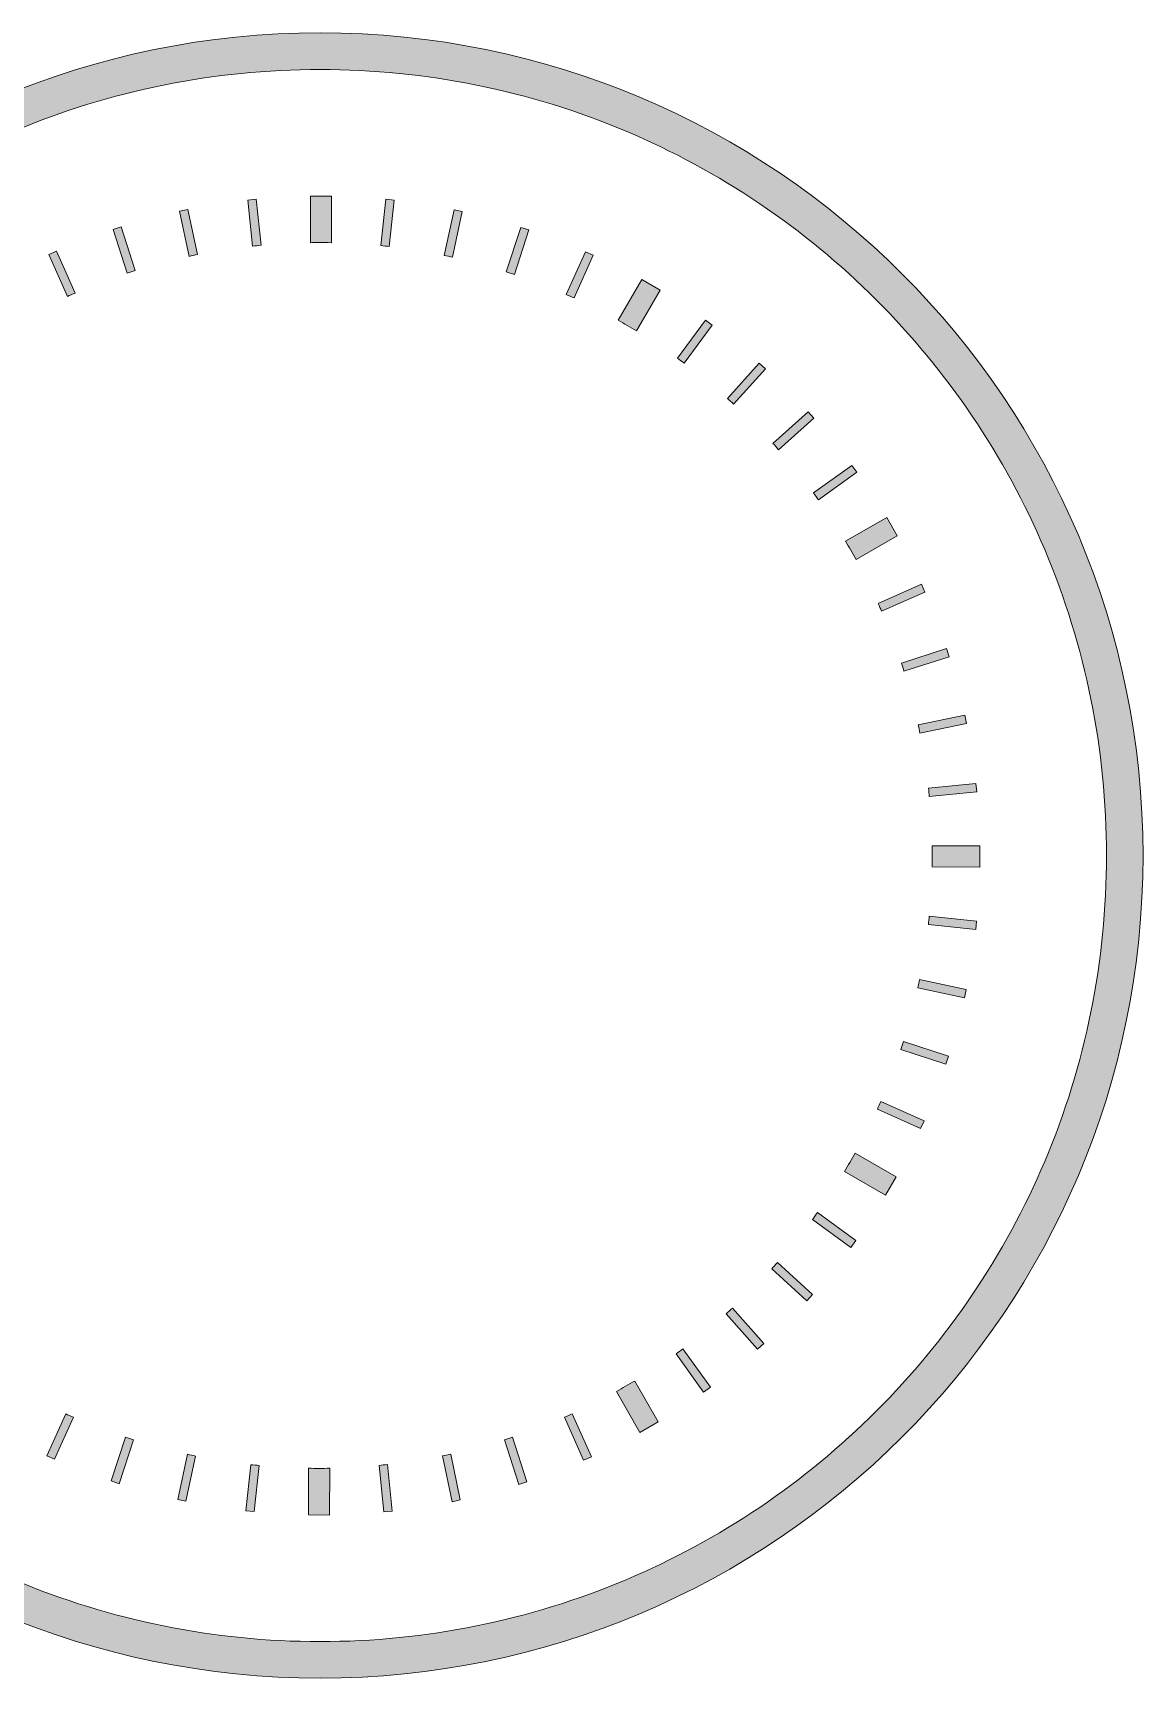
# Model space of a CAD drawing. Extents: x -499 to 2280, y -2495 to 848.
# Drawn here: x 1532 to 2255, y -273 to 798 of the extents above; entities that cross this region are included whole.
import ezdxf

# ---------------------------------------------------------------- set-up
doc = ezdxf.new("R2010")
doc.units = 0
doc.header["$MEASUREMENT"] = 0
doc.layers.add('Layer 1', color=7, linetype='Continuous', lineweight=0)

# ---------------------------------------------------------------- blocks, each defined once
blk = doc.blocks.new('Block_0')
at = {"layer": 'Layer 1', "true_color": 0x333333, "transparency": 33554687}
h = blk.add_hatch(color=250, dxfattribs=at)
h.dxf.hatch_style = 2
edge = h.paths.add_edge_path()
edge.add_spline(control_points=[(1681, 659.8), (1681, 659.8), (1677.9, 689.9), (1677.9, 689.9), (1677.9, 689.9), (1672.4, 689.3), (1672.4, 689.3), (1672.4, 689.3), (1675.5, 659.3), (1675.5, 659.3), (1677.3, 659.5), (1679.1, 659.6), (1681, 659.8)], knot_values=[0, 0, 0, 0, 1, 1, 1, 2, 2, 2, 3, 3, 3, 4, 4, 4, 4], degree=3, periodic=0)
h = blk.add_hatch(color=250, dxfattribs=at)
h.dxf.hatch_style = 2
edge = h.paths.add_edge_path()
edge.add_spline(control_points=[(1718.7, 661.6), (1721.4, 661.6), (1724.1, 661.6), (1726.8, 661.5), (1726.8, 661.5), (1726.9, 691.9), (1726.9, 691.9), (1726.9, 691.9), (1713.2, 691.9), (1713.2, 691.9), (1713.2, 691.9), (1713.1, 661.5), (1713.1, 661.5), (1714.9, 661.6), (1716.8, 661.6), (1718.7, 661.6)], knot_values=[0, 0, 0, 0, 1, 1, 1, 2, 2, 2, 3, 3, 3, 4, 4, 4, 5, 5, 5, 5], degree=3, periodic=0)
h = blk.add_hatch(color=250, dxfattribs=at)
h.dxf.hatch_style = 2
edge = h.paths.add_edge_path()
edge.add_spline(control_points=[(1764.4, 659), (1764.4, 659), (1767.7, 689.2), (1767.7, 689.2), (1767.7, 689.2), (1762.2, 689.8), (1762.2, 689.8), (1762.2, 689.8), (1758.9, 659.6), (1758.9, 659.6), (1760.8, 659.4), (1762.6, 659.2), (1764.4, 659)], knot_values=[0, 0, 0, 0, 1, 1, 1, 2, 2, 2, 3, 3, 3, 4, 4, 4, 4], degree=3, periodic=0)
h = blk.add_hatch(color=250, dxfattribs=at)
h.dxf.hatch_style = 2
edge = h.paths.add_edge_path()
edge.add_spline(control_points=[(1639.6, 653.8), (1639.6, 653.8), (1633.4, 683.2), (1633.4, 683.2), (1633.4, 683.2), (1628, 682.1), (1628, 682.1), (1628, 682.1), (1634.2, 652.6), (1634.2, 652.6), (1636, 653), (1637.8, 653.4), (1639.6, 653.8)], knot_values=[0, 0, 0, 0, 1, 1, 1, 2, 2, 2, 3, 3, 3, 4, 4, 4, 4], degree=3, periodic=0)
h = blk.add_hatch(color=250, dxfattribs=at)
h.dxf.hatch_style = 2
edge = h.paths.add_edge_path()
edge.add_spline(control_points=[(1805.6, 652.1), (1805.6, 652.1), (1812, 681.8), (1812, 681.8), (1812, 681.8), (1806.6, 682.9), (1806.6, 682.9), (1806.6, 682.9), (1800.2, 653.2), (1800.2, 653.2), (1802, 652.9), (1803.8, 652.5), (1805.6, 652.1)], knot_values=[0, 0, 0, 0, 1, 1, 1, 2, 2, 2, 3, 3, 3, 4, 4, 4, 4], degree=3, periodic=0)
h = blk.add_hatch(color=250, dxfattribs=at)
h.dxf.hatch_style = 2
edge = h.paths.add_edge_path()
edge.add_spline(control_points=[(1599.1, 643.4), (1599.1, 643.4), (1589.9, 671.9), (1589.9, 671.9), (1589.9, 671.9), (1584.7, 670.2), (1584.7, 670.2), (1584.7, 670.2), (1593.9, 641.7), (1593.9, 641.7), (1595.6, 642.2), (1597.3, 642.8), (1599.1, 643.4)], knot_values=[0, 0, 0, 0, 1, 1, 1, 2, 2, 2, 3, 3, 3, 4, 4, 4, 4], degree=3, periodic=0)
h = blk.add_hatch(color=250, dxfattribs=at)
h.dxf.hatch_style = 2
edge = h.paths.add_edge_path()
edge.add_spline(control_points=[(1845.9, 640.9), (1845.9, 640.9), (1855.4, 669.8), (1855.4, 669.8), (1855.4, 669.8), (1850.1, 671.5), (1850.1, 671.5), (1850.1, 671.5), (1840.6, 642.6), (1840.6, 642.6), (1842.4, 642), (1844.1, 641.5), (1845.9, 640.9)], knot_values=[0, 0, 0, 0, 1, 1, 1, 2, 2, 2, 3, 3, 3, 4, 4, 4, 4], degree=3, periodic=0)
h = blk.add_hatch(color=250, dxfattribs=at)
h.dxf.hatch_style = 2
edge = h.paths.add_edge_path()
edge.add_spline(control_points=[(1559.9, 628.7), (1559.9, 628.7), (1547.8, 656.1), (1547.8, 656.1), (1547.8, 656.1), (1542.8, 653.9), (1542.8, 653.9), (1542.8, 653.9), (1554.9, 626.5), (1554.9, 626.5), (1556.5, 627.3), (1558.2, 628), (1559.9, 628.7)], knot_values=[0, 0, 0, 0, 1, 1, 1, 2, 2, 2, 3, 3, 3, 4, 4, 4, 4], degree=3, periodic=0)
h = blk.add_hatch(color=250, dxfattribs=at)
h.dxf.hatch_style = 2
edge = h.paths.add_edge_path()
edge.add_spline(control_points=[(1884.7, 625.5), (1884.7, 625.5), (1897.2, 653.3), (1897.2, 653.3), (1897.2, 653.3), (1892.2, 655.6), (1892.2, 655.6), (1892.2, 655.6), (1879.7, 627.8), (1879.7, 627.8), (1881.4, 627), (1883, 626.3), (1884.7, 625.5)], knot_values=[0, 0, 0, 0, 1, 1, 1, 2, 2, 2, 3, 3, 3, 4, 4, 4, 4], degree=3, periodic=0)
h = blk.add_hatch(color=250, dxfattribs=at)
h.dxf.hatch_style = 2
edge = h.paths.add_edge_path()
edge.add_spline(control_points=[(1925.3, 604.1), (1925.3, 604.1), (1940.7, 630.5), (1940.7, 630.5), (1940.7, 630.5), (1928.8, 637.5), (1928.8, 637.5), (1928.8, 637.5), (1913.4, 611), (1913.4, 611), (1917.4, 608.7), (1921.3, 606.4), (1925.3, 604.1)], knot_values=[0, 0, 0, 0, 1, 1, 1, 2, 2, 2, 3, 3, 3, 4, 4, 4, 4], degree=3, periodic=0)
h = blk.add_hatch(color=250, dxfattribs=at)
h.dxf.hatch_style = 2
edge = h.paths.add_edge_path()
edge.add_spline(control_points=[(1956.5, 583.1), (1956.5, 583.1), (1974.6, 607.8), (1974.6, 607.8), (1974.6, 607.8), (1970.2, 611.1), (1970.2, 611.1), (1970.2, 611.1), (1952, 586.3), (1952, 586.3), (1953.5, 585.2), (1955, 584.1), (1956.5, 583.1)], knot_values=[0, 0, 0, 0, 1, 1, 1, 2, 2, 2, 3, 3, 3, 4, 4, 4, 4], degree=3, periodic=0)
h = blk.add_hatch(color=250, dxfattribs=at)
h.dxf.hatch_style = 2
edge = h.paths.add_edge_path()
edge.add_spline(control_points=[(1988.6, 556.4), (1988.6, 556.4), (2009.3, 579.3), (2009.3, 579.3), (2009.3, 579.3), (2005.2, 583), (2005.2, 583), (2005.2, 583), (1984.6, 560.1), (1984.6, 560.1), (1985.9, 558.9), (1987.3, 557.7), (1988.6, 556.4)], knot_values=[0, 0, 0, 0, 1, 1, 1, 2, 2, 2, 3, 3, 3, 4, 4, 4, 4], degree=3, periodic=0)
h = blk.add_hatch(color=250, dxfattribs=at)
h.dxf.hatch_style = 2
edge = h.paths.add_edge_path()
edge.add_spline(control_points=[(2017.9, 526.7), (2017.9, 526.7), (2040.9, 547.2), (2040.9, 547.2), (2040.9, 547.2), (2037.2, 551.3), (2037.2, 551.3), (2037.2, 551.3), (2014.2, 530.8), (2014.2, 530.8), (2015.4, 529.4), (2016.7, 528), (2017.9, 526.7)], knot_values=[0, 0, 0, 0, 1, 1, 1, 2, 2, 2, 3, 3, 3, 4, 4, 4, 4], degree=3, periodic=0)
h = blk.add_hatch(color=250, dxfattribs=at)
h.dxf.hatch_style = 2
edge = h.paths.add_edge_path()
edge.add_spline(control_points=[(2043.9, 494), (2043.9, 494), (2068.9, 512), (2068.9, 512), (2068.9, 512), (2065.6, 516.5), (2065.6, 516.5), (2065.6, 516.5), (2040.6, 498.5), (2040.6, 498.5), (2041.7, 497), (2042.8, 495.5), (2043.9, 494)], knot_values=[0, 0, 0, 0, 1, 1, 1, 2, 2, 2, 3, 3, 3, 4, 4, 4, 4], degree=3, periodic=0)
h = blk.add_hatch(color=250, dxfattribs=at)
h.dxf.hatch_style = 2
edge = h.paths.add_edge_path()
edge.add_spline(control_points=[(2068.3, 455.2), (2068.3, 455.2), (2095.1, 470.6), (2095.1, 470.6), (2095.1, 470.6), (2088.3, 482.5), (2088.3, 482.5), (2088.3, 482.5), (2061.4, 467.1), (2061.4, 467.1), (2063.8, 463.2), (2066.1, 459.2), (2068.3, 455.2)], knot_values=[0, 0, 0, 0, 1, 1, 1, 2, 2, 2, 3, 3, 3, 4, 4, 4, 4], degree=3, periodic=0)
h = blk.add_hatch(color=250, dxfattribs=at)
h.dxf.hatch_style = 2
edge = h.paths.add_edge_path()
edge.add_spline(control_points=[(2084.9, 421.5), (2084.9, 421.5), (2113.1, 433.9), (2113.1, 433.9), (2113.1, 433.9), (2110.9, 439), (2110.9, 439), (2110.9, 439), (2082.7, 426.5), (2082.7, 426.5), (2083.5, 424.8), (2084.2, 423.1), (2084.9, 421.5)], knot_values=[0, 0, 0, 0, 1, 1, 1, 2, 2, 2, 3, 3, 3, 4, 4, 4, 4], degree=3, periodic=0)
h = blk.add_hatch(color=250, dxfattribs=at)
h.dxf.hatch_style = 2
edge = h.paths.add_edge_path()
edge.add_spline(control_points=[(2099.5, 382.4), (2099.5, 382.4), (2128.9, 391.8), (2128.9, 391.8), (2128.9, 391.8), (2127.2, 397.1), (2127.2, 397.1), (2127.2, 397.1), (2097.8, 387.6), (2097.8, 387.6), (2098.4, 385.9), (2099, 384.1), (2099.5, 382.4)], knot_values=[0, 0, 0, 0, 1, 1, 1, 2, 2, 2, 3, 3, 3, 4, 4, 4, 4], degree=3, periodic=0)
h = blk.add_hatch(color=250, dxfattribs=at)
h.dxf.hatch_style = 2
edge = h.paths.add_edge_path()
edge.add_spline(control_points=[(2109.9, 342), (2109.9, 342), (2140.2, 348.3), (2140.2, 348.3), (2140.2, 348.3), (2139.1, 353.7), (2139.1, 353.7), (2139.1, 353.7), (2108.8, 347.4), (2108.8, 347.4), (2109.2, 345.6), (2109.6, 343.8), (2109.9, 342)], knot_values=[0, 0, 0, 0, 1, 1, 1, 2, 2, 2, 3, 3, 3, 4, 4, 4, 4], degree=3, periodic=0)
h = blk.add_hatch(color=250, dxfattribs=at)
h.dxf.hatch_style = 2
edge = h.paths.add_edge_path()
edge.add_spline(control_points=[(2116, 300.7), (2116, 300.7), (2146.9, 303.9), (2146.9, 303.9), (2146.9, 303.9), (2146.3, 309.3), (2146.3, 309.3), (2146.3, 309.3), (2115.5, 306.2), (2115.5, 306.2), (2115.7, 304.4), (2115.9, 302.5), (2116, 300.7)], knot_values=[0, 0, 0, 0, 1, 1, 1, 2, 2, 2, 3, 3, 3, 4, 4, 4, 4], degree=3, periodic=0)
h = blk.add_hatch(color=250, dxfattribs=at)
h.dxf.hatch_style = 2
edge = h.paths.add_edge_path()
edge.add_spline(control_points=[(2117.8, 268.7), (2117.8, 266.6), (2117.9, 264.5), (2117.9, 262.4), (2117.9, 259.9), (2117.8, 257.4), (2117.8, 254.9), (2117.8, 254.9), (2148.9, 254.8), (2148.9, 254.8), (2148.9, 254.8), (2148.9, 268.6), (2148.9, 268.6), (2148.9, 268.6), (2117.8, 268.7), (2117.8, 268.7)], knot_values=[0, 0, 0, 0, 1, 1, 1, 2, 2, 2, 3, 3, 3, 4, 4, 4, 5, 5, 5, 5], degree=3, periodic=0)
h = blk.add_hatch(color=250, dxfattribs=at)
h.dxf.hatch_style = 2
edge = h.paths.add_edge_path()
edge.add_spline(control_points=[(2115.4, 217.4), (2115.4, 217.4), (2146.2, 214.1), (2146.2, 214.1), (2146.2, 214.1), (2146.7, 219.5), (2146.7, 219.5), (2146.7, 219.5), (2115.9, 222.9), (2115.9, 222.9), (2115.8, 221), (2115.6, 219.2), (2115.4, 217.4)], knot_values=[0, 0, 0, 0, 1, 1, 1, 2, 2, 2, 3, 3, 3, 4, 4, 4, 4], degree=3, periodic=0)
h = blk.add_hatch(color=250, dxfattribs=at)
h.dxf.hatch_style = 2
edge = h.paths.add_edge_path()
edge.add_spline(control_points=[(2108.5, 176.2), (2108.5, 176.2), (2138.8, 169.7), (2138.8, 169.7), (2138.8, 169.7), (2139.9, 175.1), (2139.9, 175.1), (2139.9, 175.1), (2109.7, 181.6), (2109.7, 181.6), (2109.3, 179.8), (2108.9, 178), (2108.5, 176.2)], knot_values=[0, 0, 0, 0, 1, 1, 1, 2, 2, 2, 3, 3, 3, 4, 4, 4, 4], degree=3, periodic=0)
h = blk.add_hatch(color=250, dxfattribs=at)
h.dxf.hatch_style = 2
edge = h.paths.add_edge_path()
edge.add_spline(control_points=[(2097.5, 136), (2097.5, 136), (2126.8, 126.4), (2126.8, 126.4), (2126.8, 126.4), (2128.5, 131.6), (2128.5, 131.6), (2128.5, 131.6), (2099.2, 141.3), (2099.2, 141.3), (2098.6, 139.5), (2098, 137.8), (2097.5, 136)], knot_values=[0, 0, 0, 0, 1, 1, 1, 2, 2, 2, 3, 3, 3, 4, 4, 4, 4], degree=3, periodic=0)
h = blk.add_hatch(color=250, dxfattribs=at)
h.dxf.hatch_style = 2
edge = h.paths.add_edge_path()
edge.add_spline(control_points=[(2082.2, 97.2), (2082.2, 97.2), (2110.3, 84.5), (2110.3, 84.5), (2110.3, 84.5), (2112.6, 89.6), (2112.6, 89.6), (2112.6, 89.6), (2084.4, 102.2), (2084.4, 102.2), (2083.7, 100.5), (2083, 98.8), (2082.2, 97.2)], knot_values=[0, 0, 0, 0, 1, 1, 1, 2, 2, 2, 3, 3, 3, 4, 4, 4, 4], degree=3, periodic=0)
h = blk.add_hatch(color=250, dxfattribs=at)
h.dxf.hatch_style = 2
edge = h.paths.add_edge_path()
edge.add_spline(control_points=[(2060.8, 56.6), (2060.8, 56.6), (2087.5, 41.1), (2087.5, 41.1), (2087.5, 41.1), (2094.4, 53), (2094.4, 53), (2094.4, 53), (2067.7, 68.5), (2067.7, 68.5), (2065.5, 64.5), (2063.2, 60.5), (2060.8, 56.6)], knot_values=[0, 0, 0, 0, 1, 1, 1, 2, 2, 2, 3, 3, 3, 4, 4, 4, 4], degree=3, periodic=0)
h = blk.add_hatch(color=250, dxfattribs=at)
h.dxf.hatch_style = 2
edge = h.paths.add_edge_path()
edge.add_spline(control_points=[(2039.9, 25.4), (2039.9, 25.4), (2064.8, 7.1), (2064.8, 7.1), (2064.8, 7.1), (2068.1, 11.6), (2068.1, 11.6), (2068.1, 11.6), (2043.2, 29.8), (2043.2, 29.8), (2042.1, 28.3), (2041, 26.8), (2039.9, 25.4)], knot_values=[0, 0, 0, 0, 1, 1, 1, 2, 2, 2, 3, 3, 3, 4, 4, 4, 4], degree=3, periodic=0)
h = blk.add_hatch(color=250, dxfattribs=at)
h.dxf.hatch_style = 2
edge = h.paths.add_edge_path()
edge.add_spline(control_points=[(2013.4, -6.9), (2013.4, -6.9), (2036.2, -27.6), (2036.2, -27.6), (2036.2, -27.6), (2039.9, -23.5), (2039.9, -23.5), (2039.9, -23.5), (2017.1, -2.8), (2017.1, -2.8), (2015.9, -4.1), (2014.6, -5.5), (2013.4, -6.9)], knot_values=[0, 0, 0, 0, 1, 1, 1, 2, 2, 2, 3, 3, 3, 4, 4, 4, 4], degree=3, periodic=0)
h = blk.add_hatch(color=250, dxfattribs=at)
h.dxf.hatch_style = 2
edge = h.paths.add_edge_path()
edge.add_spline(control_points=[(1983.7, -36.2), (1983.7, -36.2), (2004.2, -59.1), (2004.2, -59.1), (2004.2, -59.1), (2008.3, -55.4), (2008.3, -55.4), (2008.3, -55.4), (1987.8, -32.5), (1987.8, -32.5), (1986.4, -33.7), (1985, -34.9), (1983.7, -36.2)], knot_values=[0, 0, 0, 0, 1, 1, 1, 2, 2, 2, 3, 3, 3, 4, 4, 4, 4], degree=3, periodic=0)
h = blk.add_hatch(color=250, dxfattribs=at)
h.dxf.hatch_style = 2
edge = h.paths.add_edge_path()
edge.add_spline(control_points=[(1951.1, -62.2), (1951.1, -62.2), (1969, -87.1), (1969, -87.1), (1969, -87.1), (1973.5, -83.9), (1973.5, -83.9), (1973.5, -83.9), (1955.5, -59), (1955.5, -59), (1954, -60.1), (1952.6, -61.2), (1951.1, -62.2)], knot_values=[0, 0, 0, 0, 1, 1, 1, 2, 2, 2, 3, 3, 3, 4, 4, 4, 4], degree=3, periodic=0)
h = blk.add_hatch(color=250, dxfattribs=at)
h.dxf.hatch_style = 2
edge = h.paths.add_edge_path()
edge.add_spline(control_points=[(1912.3, -86.8), (1912.3, -86.8), (1927.6, -113.4), (1927.6, -113.4), (1927.6, -113.4), (1939.5, -106.5), (1939.5, -106.5), (1939.5, -106.5), (1924.2, -79.9), (1924.2, -79.9), (1920.3, -82.2), (1916.3, -84.5), (1912.3, -86.8)], knot_values=[0, 0, 0, 0, 1, 1, 1, 2, 2, 2, 3, 3, 3, 4, 4, 4, 4], degree=3, periodic=0)
h = blk.add_hatch(color=250, dxfattribs=at)
h.dxf.hatch_style = 2
edge = h.paths.add_edge_path()
edge.add_spline(control_points=[(1553.8, -101.3), (1553.8, -101.3), (1541.5, -128.6), (1541.5, -128.6), (1541.5, -128.6), (1546.6, -130.8), (1546.6, -130.8), (1546.6, -130.8), (1558.8, -103.5), (1558.8, -103.5), (1557.2, -102.8), (1555.5, -102), (1553.8, -101.3)], knot_values=[0, 0, 0, 0, 1, 1, 1, 2, 2, 2, 3, 3, 3, 4, 4, 4, 4], degree=3, periodic=0)
h = blk.add_hatch(color=250, dxfattribs=at)
h.dxf.hatch_style = 2
edge = h.paths.add_edge_path()
edge.add_spline(control_points=[(1878.6, -103.5), (1878.6, -103.5), (1890.9, -131.4), (1890.9, -131.4), (1890.9, -131.4), (1896, -129.2), (1896, -129.2), (1896, -129.2), (1883.6, -101.2), (1883.6, -101.2), (1882, -102), (1880.3, -102.7), (1878.6, -103.5)], knot_values=[0, 0, 0, 0, 1, 1, 1, 2, 2, 2, 3, 3, 3, 4, 4, 4, 4], degree=3, periodic=0)
h = blk.add_hatch(color=250, dxfattribs=at)
h.dxf.hatch_style = 2
edge = h.paths.add_edge_path()
edge.add_spline(control_points=[(1592.7, -116.5), (1592.7, -116.5), (1583.4, -145), (1583.4, -145), (1583.4, -145), (1588.6, -146.8), (1588.6, -146.8), (1588.6, -146.8), (1598, -118.2), (1598, -118.2), (1596.2, -117.7), (1594.5, -117.1), (1592.7, -116.5)], knot_values=[0, 0, 0, 0, 1, 1, 1, 2, 2, 2, 3, 3, 3, 4, 4, 4, 4], degree=3, periodic=0)
h = blk.add_hatch(color=250, dxfattribs=at)
h.dxf.hatch_style = 2
edge = h.paths.add_edge_path()
edge.add_spline(control_points=[(1839.5, -118.2), (1839.5, -118.2), (1848.8, -147.2), (1848.8, -147.2), (1848.8, -147.2), (1854.1, -145.5), (1854.1, -145.5), (1854.1, -145.5), (1844.7, -116.5), (1844.7, -116.5), (1843, -117.1), (1841.3, -117.6), (1839.5, -118.2)], knot_values=[0, 0, 0, 0, 1, 1, 1, 2, 2, 2, 3, 3, 3, 4, 4, 4, 4], degree=3, periodic=0)
h = blk.add_hatch(color=250, dxfattribs=at)
h.dxf.hatch_style = 2
edge = h.paths.add_edge_path()
edge.add_spline(control_points=[(1633.1, -127.6), (1633.1, -127.6), (1626.7, -157), (1626.7, -157), (1626.7, -157), (1632.1, -158.2), (1632.1, -158.2), (1632.1, -158.2), (1638.4, -128.8), (1638.4, -128.8), (1636.6, -128.4), (1634.9, -128), (1633.1, -127.6)], knot_values=[0, 0, 0, 0, 1, 1, 1, 2, 2, 2, 3, 3, 3, 4, 4, 4, 4], degree=3, periodic=0)
h = blk.add_hatch(color=250, dxfattribs=at)
h.dxf.hatch_style = 2
edge = h.paths.add_edge_path()
edge.add_spline(control_points=[(1799.1, -128.7), (1799.1, -128.7), (1805.3, -158.5), (1805.3, -158.5), (1805.3, -158.5), (1810.7, -157.3), (1810.7, -157.3), (1810.7, -157.3), (1804.5, -127.6), (1804.5, -127.6), (1802.7, -127.9), (1800.9, -128.4), (1799.1, -128.7)], knot_values=[0, 0, 0, 0, 1, 1, 1, 2, 2, 2, 3, 3, 3, 4, 4, 4, 4], degree=3, periodic=0)
h = blk.add_hatch(color=250, dxfattribs=at)
h.dxf.hatch_style = 2
edge = h.paths.add_edge_path()
edge.add_spline(control_points=[(1674.3, -134.4), (1674.3, -134.4), (1671, -164.4), (1671, -164.4), (1671, -164.4), (1676.5, -165), (1676.5, -165), (1676.5, -165), (1679.8, -134.9), (1679.8, -134.9), (1678, -134.8), (1676.1, -134.6), (1674.3, -134.4)], knot_values=[0, 0, 0, 0, 1, 1, 1, 2, 2, 2, 3, 3, 3, 4, 4, 4, 4], degree=3, periodic=0)
h = blk.add_hatch(color=250, dxfattribs=at)
h.dxf.hatch_style = 2
edge = h.paths.add_edge_path()
edge.add_spline(control_points=[(1718.7, -136.8), (1716.4, -136.8), (1714.2, -136.8), (1711.9, -136.7), (1711.9, -136.7), (1711.8, -167.1), (1711.8, -167.1), (1711.8, -167.1), (1725.6, -167.2), (1725.6, -167.2), (1725.6, -167.2), (1725.7, -136.7), (1725.7, -136.7), (1723.3, -136.8), (1721, -136.8), (1718.7, -136.8)], knot_values=[0, 0, 0, 0, 1, 1, 1, 2, 2, 2, 3, 3, 3, 4, 4, 4, 5, 5, 5, 5], degree=3, periodic=0)
h = blk.add_hatch(color=250, dxfattribs=at)
h.dxf.hatch_style = 2
edge = h.paths.add_edge_path()
edge.add_spline(control_points=[(1757.8, -134.9), (1757.8, -134.9), (1760.8, -165.1), (1760.8, -165.1), (1760.8, -165.1), (1766.3, -164.6), (1766.3, -164.6), (1766.3, -164.6), (1763.2, -134.3), (1763.2, -134.3), (1761.4, -134.5), (1759.6, -134.7), (1757.8, -134.9)], knot_values=[0, 0, 0, 0, 1, 1, 1, 2, 2, 2, 3, 3, 3, 4, 4, 4, 4], degree=3, periodic=0)
at = {"layer": 'Layer 1'}
for points, knots in [([(1681, 659.8), (1681, 659.8), (1677.9, 689.9), (1677.9, 689.9), (1677.9, 689.9), (1672.4, 689.3), (1672.4, 689.3), (1672.4, 689.3), (1675.5, 659.3), (1675.5, 659.3), (1677.3, 659.5), (1679.1, 659.6), (1681, 659.8)], [0, 0, 0, 0, 1, 1, 1, 2, 2, 2, 3, 3, 3, 4, 4, 4, 4]), ([(1718.7, 661.6), (1721.4, 661.6), (1724.1, 661.6), (1726.8, 661.5), (1726.8, 661.5), (1726.9, 691.9), (1726.9, 691.9), (1726.9, 691.9), (1713.2, 691.9), (1713.2, 691.9), (1713.2, 691.9), (1713.1, 661.5), (1713.1, 661.5), (1714.9, 661.6), (1716.8, 661.6), (1718.7, 661.6)], [0, 0, 0, 0, 1, 1, 1, 2, 2, 2, 3, 3, 3, 4, 4, 4, 5, 5, 5, 5]), ([(1764.4, 659), (1764.4, 659), (1767.7, 689.2), (1767.7, 689.2), (1767.7, 689.2), (1762.2, 689.8), (1762.2, 689.8), (1762.2, 689.8), (1758.9, 659.6), (1758.9, 659.6), (1760.8, 659.4), (1762.6, 659.2), (1764.4, 659)], [0, 0, 0, 0, 1, 1, 1, 2, 2, 2, 3, 3, 3, 4, 4, 4, 4]), ([(1639.6, 653.8), (1639.6, 653.8), (1633.4, 683.2), (1633.4, 683.2), (1633.4, 683.2), (1628, 682.1), (1628, 682.1), (1628, 682.1), (1634.2, 652.6), (1634.2, 652.6), (1636, 653), (1637.8, 653.4), (1639.6, 653.8)], [0, 0, 0, 0, 1, 1, 1, 2, 2, 2, 3, 3, 3, 4, 4, 4, 4]), ([(1805.6, 652.1), (1805.6, 652.1), (1812, 681.8), (1812, 681.8), (1812, 681.8), (1806.6, 682.9), (1806.6, 682.9), (1806.6, 682.9), (1800.2, 653.2), (1800.2, 653.2), (1802, 652.9), (1803.8, 652.5), (1805.6, 652.1)], [0, 0, 0, 0, 1, 1, 1, 2, 2, 2, 3, 3, 3, 4, 4, 4, 4]), ([(1599.1, 643.4), (1599.1, 643.4), (1589.9, 671.9), (1589.9, 671.9), (1589.9, 671.9), (1584.7, 670.2), (1584.7, 670.2), (1584.7, 670.2), (1593.9, 641.7), (1593.9, 641.7), (1595.6, 642.2), (1597.3, 642.8), (1599.1, 643.4)], [0, 0, 0, 0, 1, 1, 1, 2, 2, 2, 3, 3, 3, 4, 4, 4, 4]), ([(1845.9, 640.9), (1845.9, 640.9), (1855.4, 669.8), (1855.4, 669.8), (1855.4, 669.8), (1850.1, 671.5), (1850.1, 671.5), (1850.1, 671.5), (1840.6, 642.6), (1840.6, 642.6), (1842.4, 642), (1844.1, 641.5), (1845.9, 640.9)], [0, 0, 0, 0, 1, 1, 1, 2, 2, 2, 3, 3, 3, 4, 4, 4, 4]), ([(1559.9, 628.7), (1559.9, 628.7), (1547.8, 656.1), (1547.8, 656.1), (1547.8, 656.1), (1542.8, 653.9), (1542.8, 653.9), (1542.8, 653.9), (1554.9, 626.5), (1554.9, 626.5), (1556.5, 627.3), (1558.2, 628), (1559.9, 628.7)], [0, 0, 0, 0, 1, 1, 1, 2, 2, 2, 3, 3, 3, 4, 4, 4, 4]), ([(1884.7, 625.5), (1884.7, 625.5), (1897.2, 653.3), (1897.2, 653.3), (1897.2, 653.3), (1892.2, 655.6), (1892.2, 655.6), (1892.2, 655.6), (1879.7, 627.8), (1879.7, 627.8), (1881.4, 627), (1883, 626.3), (1884.7, 625.5)], [0, 0, 0, 0, 1, 1, 1, 2, 2, 2, 3, 3, 3, 4, 4, 4, 4]), ([(1925.3, 604.1), (1925.3, 604.1), (1940.7, 630.5), (1940.7, 630.5), (1940.7, 630.5), (1928.8, 637.5), (1928.8, 637.5), (1928.8, 637.5), (1913.4, 611), (1913.4, 611), (1917.4, 608.7), (1921.3, 606.4), (1925.3, 604.1)], [0, 0, 0, 0, 1, 1, 1, 2, 2, 2, 3, 3, 3, 4, 4, 4, 4]), ([(1956.5, 583.1), (1956.5, 583.1), (1974.6, 607.8), (1974.6, 607.8), (1974.6, 607.8), (1970.2, 611.1), (1970.2, 611.1), (1970.2, 611.1), (1952, 586.3), (1952, 586.3), (1953.5, 585.2), (1955, 584.1), (1956.5, 583.1)], [0, 0, 0, 0, 1, 1, 1, 2, 2, 2, 3, 3, 3, 4, 4, 4, 4]), ([(1988.6, 556.4), (1988.6, 556.4), (2009.3, 579.3), (2009.3, 579.3), (2009.3, 579.3), (2005.2, 583), (2005.2, 583), (2005.2, 583), (1984.6, 560.1), (1984.6, 560.1), (1985.9, 558.9), (1987.3, 557.7), (1988.6, 556.4)], [0, 0, 0, 0, 1, 1, 1, 2, 2, 2, 3, 3, 3, 4, 4, 4, 4]), ([(2017.9, 526.7), (2017.9, 526.7), (2040.9, 547.2), (2040.9, 547.2), (2040.9, 547.2), (2037.2, 551.3), (2037.2, 551.3), (2037.2, 551.3), (2014.2, 530.8), (2014.2, 530.8), (2015.4, 529.4), (2016.7, 528), (2017.9, 526.7)], [0, 0, 0, 0, 1, 1, 1, 2, 2, 2, 3, 3, 3, 4, 4, 4, 4]), ([(2043.9, 494), (2043.9, 494), (2068.9, 512), (2068.9, 512), (2068.9, 512), (2065.6, 516.5), (2065.6, 516.5), (2065.6, 516.5), (2040.6, 498.5), (2040.6, 498.5), (2041.7, 497), (2042.8, 495.5), (2043.9, 494)], [0, 0, 0, 0, 1, 1, 1, 2, 2, 2, 3, 3, 3, 4, 4, 4, 4]), ([(2068.3, 455.2), (2068.3, 455.2), (2095.1, 470.6), (2095.1, 470.6), (2095.1, 470.6), (2088.3, 482.5), (2088.3, 482.5), (2088.3, 482.5), (2061.4, 467.1), (2061.4, 467.1), (2063.8, 463.2), (2066.1, 459.2), (2068.3, 455.2)], [0, 0, 0, 0, 1, 1, 1, 2, 2, 2, 3, 3, 3, 4, 4, 4, 4]), ([(2084.9, 421.5), (2084.9, 421.5), (2113.1, 433.9), (2113.1, 433.9), (2113.1, 433.9), (2110.9, 439), (2110.9, 439), (2110.9, 439), (2082.7, 426.5), (2082.7, 426.5), (2083.5, 424.8), (2084.2, 423.1), (2084.9, 421.5)], [0, 0, 0, 0, 1, 1, 1, 2, 2, 2, 3, 3, 3, 4, 4, 4, 4]), ([(2099.5, 382.4), (2099.5, 382.4), (2128.9, 391.8), (2128.9, 391.8), (2128.9, 391.8), (2127.2, 397.1), (2127.2, 397.1), (2127.2, 397.1), (2097.8, 387.6), (2097.8, 387.6), (2098.4, 385.9), (2099, 384.1), (2099.5, 382.4)], [0, 0, 0, 0, 1, 1, 1, 2, 2, 2, 3, 3, 3, 4, 4, 4, 4]), ([(2109.9, 342), (2109.9, 342), (2140.2, 348.3), (2140.2, 348.3), (2140.2, 348.3), (2139.1, 353.7), (2139.1, 353.7), (2139.1, 353.7), (2108.8, 347.4), (2108.8, 347.4), (2109.2, 345.6), (2109.6, 343.8), (2109.9, 342)], [0, 0, 0, 0, 1, 1, 1, 2, 2, 2, 3, 3, 3, 4, 4, 4, 4]), ([(2116, 300.7), (2116, 300.7), (2146.9, 303.9), (2146.9, 303.9), (2146.9, 303.9), (2146.3, 309.3), (2146.3, 309.3), (2146.3, 309.3), (2115.5, 306.2), (2115.5, 306.2), (2115.7, 304.4), (2115.9, 302.5), (2116, 300.7)], [0, 0, 0, 0, 1, 1, 1, 2, 2, 2, 3, 3, 3, 4, 4, 4, 4]), ([(2117.8, 268.7), (2117.8, 266.6), (2117.9, 264.5), (2117.9, 262.4), (2117.9, 259.9), (2117.8, 257.4), (2117.8, 254.9), (2117.8, 254.9), (2148.9, 254.8), (2148.9, 254.8), (2148.9, 254.8), (2148.9, 268.6), (2148.9, 268.6), (2148.9, 268.6), (2117.8, 268.7), (2117.8, 268.7)], [0, 0, 0, 0, 1, 1, 1, 2, 2, 2, 3, 3, 3, 4, 4, 4, 5, 5, 5, 5]), ([(2115.4, 217.4), (2115.4, 217.4), (2146.2, 214.1), (2146.2, 214.1), (2146.2, 214.1), (2146.7, 219.5), (2146.7, 219.5), (2146.7, 219.5), (2115.9, 222.9), (2115.9, 222.9), (2115.8, 221), (2115.6, 219.2), (2115.4, 217.4)], [0, 0, 0, 0, 1, 1, 1, 2, 2, 2, 3, 3, 3, 4, 4, 4, 4]), ([(2108.5, 176.2), (2108.5, 176.2), (2138.8, 169.7), (2138.8, 169.7), (2138.8, 169.7), (2139.9, 175.1), (2139.9, 175.1), (2139.9, 175.1), (2109.7, 181.6), (2109.7, 181.6), (2109.3, 179.8), (2108.9, 178), (2108.5, 176.2)], [0, 0, 0, 0, 1, 1, 1, 2, 2, 2, 3, 3, 3, 4, 4, 4, 4]), ([(2097.5, 136), (2097.5, 136), (2126.8, 126.4), (2126.8, 126.4), (2126.8, 126.4), (2128.5, 131.6), (2128.5, 131.6), (2128.5, 131.6), (2099.2, 141.3), (2099.2, 141.3), (2098.6, 139.5), (2098, 137.8), (2097.5, 136)], [0, 0, 0, 0, 1, 1, 1, 2, 2, 2, 3, 3, 3, 4, 4, 4, 4]), ([(2082.2, 97.2), (2082.2, 97.2), (2110.3, 84.5), (2110.3, 84.5), (2110.3, 84.5), (2112.6, 89.6), (2112.6, 89.6), (2112.6, 89.6), (2084.4, 102.2), (2084.4, 102.2), (2083.7, 100.5), (2083, 98.8), (2082.2, 97.2)], [0, 0, 0, 0, 1, 1, 1, 2, 2, 2, 3, 3, 3, 4, 4, 4, 4]), ([(2060.8, 56.6), (2060.8, 56.6), (2087.5, 41.1), (2087.5, 41.1), (2087.5, 41.1), (2094.4, 53), (2094.4, 53), (2094.4, 53), (2067.7, 68.5), (2067.7, 68.5), (2065.5, 64.5), (2063.2, 60.5), (2060.8, 56.6)], [0, 0, 0, 0, 1, 1, 1, 2, 2, 2, 3, 3, 3, 4, 4, 4, 4]), ([(2039.9, 25.4), (2039.9, 25.4), (2064.8, 7.1), (2064.8, 7.1), (2064.8, 7.1), (2068.1, 11.6), (2068.1, 11.6), (2068.1, 11.6), (2043.2, 29.8), (2043.2, 29.8), (2042.1, 28.3), (2041, 26.8), (2039.9, 25.4)], [0, 0, 0, 0, 1, 1, 1, 2, 2, 2, 3, 3, 3, 4, 4, 4, 4]), ([(2013.4, -6.9), (2013.4, -6.9), (2036.2, -27.6), (2036.2, -27.6), (2036.2, -27.6), (2039.9, -23.5), (2039.9, -23.5), (2039.9, -23.5), (2017.1, -2.8), (2017.1, -2.8), (2015.9, -4.1), (2014.6, -5.5), (2013.4, -6.9)], [0, 0, 0, 0, 1, 1, 1, 2, 2, 2, 3, 3, 3, 4, 4, 4, 4]), ([(1983.7, -36.2), (1983.7, -36.2), (2004.2, -59.1), (2004.2, -59.1), (2004.2, -59.1), (2008.3, -55.4), (2008.3, -55.4), (2008.3, -55.4), (1987.8, -32.5), (1987.8, -32.5), (1986.4, -33.7), (1985, -34.9), (1983.7, -36.2)], [0, 0, 0, 0, 1, 1, 1, 2, 2, 2, 3, 3, 3, 4, 4, 4, 4]), ([(1951.1, -62.2), (1951.1, -62.2), (1969, -87.1), (1969, -87.1), (1969, -87.1), (1973.5, -83.9), (1973.5, -83.9), (1973.5, -83.9), (1955.5, -59), (1955.5, -59), (1954, -60.1), (1952.6, -61.2), (1951.1, -62.2)], [0, 0, 0, 0, 1, 1, 1, 2, 2, 2, 3, 3, 3, 4, 4, 4, 4]), ([(1912.3, -86.8), (1912.3, -86.8), (1927.6, -113.4), (1927.6, -113.4), (1927.6, -113.4), (1939.5, -106.5), (1939.5, -106.5), (1939.5, -106.5), (1924.2, -79.9), (1924.2, -79.9), (1920.3, -82.2), (1916.3, -84.5), (1912.3, -86.8)], [0, 0, 0, 0, 1, 1, 1, 2, 2, 2, 3, 3, 3, 4, 4, 4, 4]), ([(1553.8, -101.3), (1553.8, -101.3), (1541.5, -128.6), (1541.5, -128.6), (1541.5, -128.6), (1546.6, -130.8), (1546.6, -130.8), (1546.6, -130.8), (1558.8, -103.5), (1558.8, -103.5), (1557.2, -102.8), (1555.5, -102), (1553.8, -101.3)], [0, 0, 0, 0, 1, 1, 1, 2, 2, 2, 3, 3, 3, 4, 4, 4, 4]), ([(1878.6, -103.5), (1878.6, -103.5), (1890.9, -131.4), (1890.9, -131.4), (1890.9, -131.4), (1896, -129.2), (1896, -129.2), (1896, -129.2), (1883.6, -101.2), (1883.6, -101.2), (1882, -102), (1880.3, -102.7), (1878.6, -103.5)], [0, 0, 0, 0, 1, 1, 1, 2, 2, 2, 3, 3, 3, 4, 4, 4, 4]), ([(1592.7, -116.5), (1592.7, -116.5), (1583.4, -145), (1583.4, -145), (1583.4, -145), (1588.6, -146.8), (1588.6, -146.8), (1588.6, -146.8), (1598, -118.2), (1598, -118.2), (1596.2, -117.7), (1594.5, -117.1), (1592.7, -116.5)], [0, 0, 0, 0, 1, 1, 1, 2, 2, 2, 3, 3, 3, 4, 4, 4, 4]), ([(1839.5, -118.2), (1839.5, -118.2), (1848.8, -147.2), (1848.8, -147.2), (1848.8, -147.2), (1854.1, -145.5), (1854.1, -145.5), (1854.1, -145.5), (1844.7, -116.5), (1844.7, -116.5), (1843, -117.1), (1841.3, -117.6), (1839.5, -118.2)], [0, 0, 0, 0, 1, 1, 1, 2, 2, 2, 3, 3, 3, 4, 4, 4, 4]), ([(1633.1, -127.6), (1633.1, -127.6), (1626.7, -157), (1626.7, -157), (1626.7, -157), (1632.1, -158.2), (1632.1, -158.2), (1632.1, -158.2), (1638.4, -128.8), (1638.4, -128.8), (1636.6, -128.4), (1634.9, -128), (1633.1, -127.6)], [0, 0, 0, 0, 1, 1, 1, 2, 2, 2, 3, 3, 3, 4, 4, 4, 4]), ([(1799.1, -128.7), (1799.1, -128.7), (1805.3, -158.5), (1805.3, -158.5), (1805.3, -158.5), (1810.7, -157.3), (1810.7, -157.3), (1810.7, -157.3), (1804.5, -127.6), (1804.5, -127.6), (1802.7, -127.9), (1800.9, -128.4), (1799.1, -128.7)], [0, 0, 0, 0, 1, 1, 1, 2, 2, 2, 3, 3, 3, 4, 4, 4, 4]), ([(1674.3, -134.4), (1674.3, -134.4), (1671, -164.4), (1671, -164.4), (1671, -164.4), (1676.5, -165), (1676.5, -165), (1676.5, -165), (1679.8, -134.9), (1679.8, -134.9), (1678, -134.8), (1676.1, -134.6), (1674.3, -134.4)], [0, 0, 0, 0, 1, 1, 1, 2, 2, 2, 3, 3, 3, 4, 4, 4, 4]), ([(1718.7, -136.8), (1716.4, -136.8), (1714.2, -136.8), (1711.9, -136.7), (1711.9, -136.7), (1711.8, -167.1), (1711.8, -167.1), (1711.8, -167.1), (1725.6, -167.2), (1725.6, -167.2), (1725.6, -167.2), (1725.7, -136.7), (1725.7, -136.7), (1723.3, -136.8), (1721, -136.8), (1718.7, -136.8)], [0, 0, 0, 0, 1, 1, 1, 2, 2, 2, 3, 3, 3, 4, 4, 4, 5, 5, 5, 5]), ([(1757.8, -134.9), (1757.8, -134.9), (1760.8, -165.1), (1760.8, -165.1), (1760.8, -165.1), (1766.3, -164.6), (1766.3, -164.6), (1766.3, -164.6), (1763.2, -134.3), (1763.2, -134.3), (1761.4, -134.5), (1759.6, -134.7), (1757.8, -134.9)], [0, 0, 0, 0, 1, 1, 1, 2, 2, 2, 3, 3, 3, 4, 4, 4, 4])]:
    blk.add_open_spline(points, degree=3, knots=knots, dxfattribs=at)

msp = doc.modelspace()

# ---------------------------------------------------------------- hatches: boundary and pattern name
at = {"layer": 'Layer 1', "true_color": 0x333333, "transparency": 33554687}
h = msp.add_hatch(color=250, dxfattribs=at)
h.dxf.hatch_style = 2
edge = h.paths.add_edge_path()
edge.add_spline(control_points=[(1719.4, 798.2), (1423.5, 798.2), (1183.6, 558.3), (1183.6, 262.4), (1183.6, -33.5), (1423.5, -273.4), (1719.4, -273.4), (2015.3, -273.4), (2255.1, -33.5), (2255.1, 262.4), (2255.1, 558.3), (2015.3, 798.2), (1719.4, 798.2), (1719.4, 798.2), (1719.4, 798.2), (1719.4, 798.2)], knot_values=[0, 0, 0, 0, 1, 1, 1, 2, 2, 2, 3, 3, 3, 4, 4, 4, 5, 5, 5, 5], degree=3, periodic=0)
edge = h.paths.add_edge_path()
edge.add_spline(control_points=[(1719.4, 774.3), (1788.5, 774.3), (1855.5, 760.8), (1918.6, 734.1), (1949, 721.3), (1978.2, 705.4), (2005.6, 686.9), (2032.7, 668.6), (2058.2, 647.6), (2081.4, 624.4), (2104.5, 601.2), (2125.6, 575.7), (2143.9, 548.6), (2162.4, 521.2), (2178.3, 492), (2191.1, 461.6), (2217.8, 398.5), (2231.3, 331.5), (2231.3, 262.4), (2231.3, 193.3), (2217.8, 126.2), (2191.1, 63.1), (2178.3, 32.8), (2162.4, 3.5), (2143.9, -23.8), (2125.6, -51), (2104.5, -76.5), (2081.4, -99.6), (2058.2, -122.8), (2032.7, -143.8), (2005.6, -162.2), (1978.2, -180.6), (1949, -196.5), (1918.6, -209.3), (1855.5, -236), (1788.5, -249.6), (1719.4, -249.6), (1650.2, -249.6), (1583.2, -236), (1520.1, -209.3), (1489.8, -196.5), (1460.5, -180.6), (1433.1, -162.2), (1406, -143.8), (1380.5, -122.8), (1357.4, -99.6), (1334.2, -76.5), (1313.2, -51), (1294.8, -23.8), (1276.3, 3.5), (1260.5, 32.8), (1247.6, 63.1), (1221, 126.2), (1207.4, 193.3), (1207.4, 262.4), (1207.4, 331.5), (1221, 398.5), (1247.6, 461.6), (1260.5, 492), (1276.3, 521.2), (1294.8, 548.6), (1313.2, 575.7), (1334.2, 601.2), (1357.4, 624.4), (1380.5, 647.6), (1406, 668.6), (1433.1, 686.9), (1460.5, 705.4), (1489.8, 721.3), (1520.1, 734.1), (1583.2, 760.8), (1650.2, 774.3), (1719.4, 774.3)], knot_values=[0, 0, 0, 0, 1, 1, 1, 2, 2, 2, 3, 3, 3, 4, 4, 4, 5, 5, 5, 6, 6, 6, 7, 7, 7, 8, 8, 8, 9, 9, 9, 10, 10, 10, 11, 11, 11, 12, 12, 12, 13, 13, 13, 14, 14, 14, 15, 15, 15, 16, 16, 16, 17, 17, 17, 18, 18, 18, 19, 19, 19, 20, 20, 20, 21, 21, 21, 22, 22, 22, 23, 23, 23, 24, 24, 24, 24], degree=3, periodic=0)
edge.add_line((1719.4, 774.3), (1719.4, 774.3))

# ---------------------------------------------------------------- linework, layer by layer
at = {"layer": 'Layer 1'}
for points, knots in [([(1719.4, 798.2), (1423.5, 798.2), (1183.6, 558.3), (1183.6, 262.4), (1183.6, -33.5), (1423.5, -273.4), (1719.4, -273.4), (2015.3, -273.4), (2255.1, -33.5), (2255.1, 262.4), (2255.1, 558.3), (2015.3, 798.2), (1719.4, 798.2), (1719.4, 798.2), (1719.4, 798.2), (1719.4, 798.2)], [0, 0, 0, 0, 1, 1, 1, 2, 2, 2, 3, 3, 3, 4, 4, 4, 5, 5, 5, 5]), ([(1719.4, 774.3), (1788.5, 774.3), (1855.5, 760.8), (1918.6, 734.1), (1949, 721.3), (1978.2, 705.4), (2005.6, 686.9), (2032.7, 668.6), (2058.2, 647.6), (2081.4, 624.4), (2104.5, 601.2), (2125.6, 575.7), (2143.9, 548.6), (2162.4, 521.2), (2178.3, 492), (2191.1, 461.6), (2217.8, 398.5), (2231.3, 331.5), (2231.3, 262.4), (2231.3, 193.3), (2217.8, 126.2), (2191.1, 63.1), (2178.3, 32.8), (2162.4, 3.5), (2143.9, -23.8), (2125.6, -51), (2104.5, -76.5), (2081.4, -99.6), (2058.2, -122.8), (2032.7, -143.8), (2005.6, -162.2), (1978.2, -180.6), (1949, -196.5), (1918.6, -209.3), (1855.5, -236), (1788.5, -249.6), (1719.4, -249.6), (1650.2, -249.6), (1583.2, -236), (1520.1, -209.3), (1489.8, -196.5), (1460.5, -180.6), (1433.1, -162.2), (1406, -143.8), (1380.5, -122.8), (1357.4, -99.6), (1334.2, -76.5), (1313.2, -51), (1294.8, -23.8), (1276.3, 3.5), (1260.5, 32.8), (1247.6, 63.1), (1221, 126.2), (1207.4, 193.3), (1207.4, 262.4), (1207.4, 331.5), (1221, 398.5), (1247.6, 461.6), (1260.5, 492), (1276.3, 521.2), (1294.8, 548.6), (1313.2, 575.7), (1334.2, 601.2), (1357.4, 624.4), (1380.5, 647.6), (1406, 668.6), (1433.1, 686.9), (1460.5, 705.4), (1489.8, 721.3), (1520.1, 734.1), (1583.2, 760.8), (1650.2, 774.3), (1719.4, 774.3)], [0, 0, 0, 0, 1, 1, 1, 2, 2, 2, 3, 3, 3, 4, 4, 4, 5, 5, 5, 6, 6, 6, 7, 7, 7, 8, 8, 8, 9, 9, 9, 10, 10, 10, 11, 11, 11, 12, 12, 12, 13, 13, 13, 14, 14, 14, 15, 15, 15, 16, 16, 16, 17, 17, 17, 18, 18, 18, 19, 19, 19, 20, 20, 20, 21, 21, 21, 22, 22, 22, 23, 23, 23, 24, 24, 24, 24])]:
    msp.add_open_spline(points, degree=3, knots=knots, dxfattribs=at)

# ---------------------------------------------------------------- block references
msp.add_blockref('Block_0', (0, 0), dxfattribs=at)

doc.saveas('drawing.dxf')
